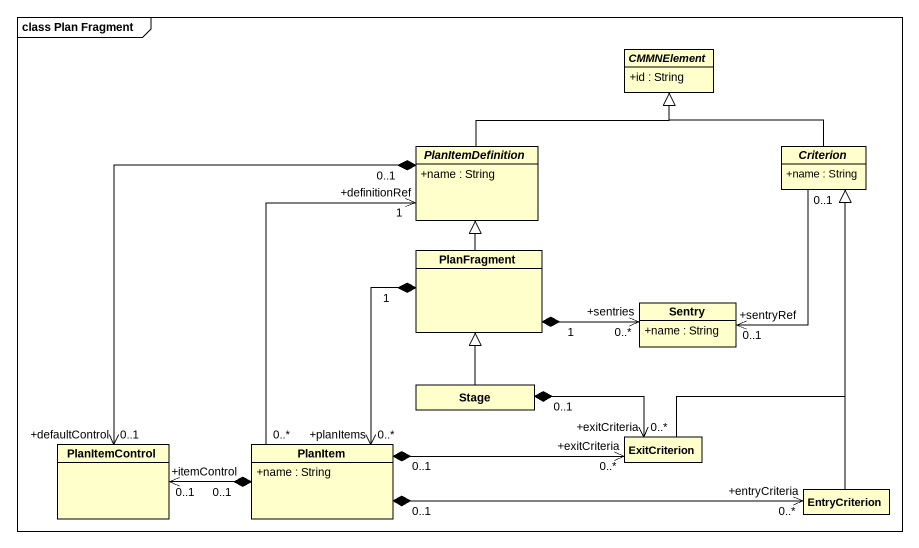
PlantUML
@startuml
mainframe class Plan Fragment
hide circle
hide empty members
skinparam classAttributeIconSize 0
abstract class CMMNElement {
  +id : String
}
abstract class PlanItemDefinition {
  +name : String
}
abstract class Criterion {
  +name : String
}
class PlanFragment
class Sentry {
  +name : String
}
class Stage
class ExitCriterion
class PlanItemControl
class PlanItem {
  +name : String
}
class EntryCriterion
PlanItemDefinition -right-|> CMMNElement
PlanItemDefinition "0..1" *--> "+defaultControl\n0..1" PlanItemControl
Criterion -up-|> CMMNElement
Criterion "0..1" --> "+sentryRef\n0..1" Sentry
PlanFragment -up-|> PlanItemDefinition
PlanFragment "1" *-right-> "+sentries\n0..*" Sentry
PlanFragment "1" *--> "+planItems\n0..*" PlanItem
Stage -up-|> PlanFragment
Stage "0..1" *-right-> "0..*\n+exitCriteria" ExitCriterion
ExitCriterion -up-|> Criterion
PlanItem "0..*" -up-> "+definitionRef\n1" PlanItemDefinition
PlanItem "0..1" *-right-> "+exitCriteria\n0..*" ExitCriterion
PlanItem "0..1" *-left-> "+itemControl\n0..1" PlanItemControl
PlanItem "0..1" *-right-> "+entryCriteria\n0..*" EntryCriterion
EntryCriterion -up-|> Criterion
@enduml
